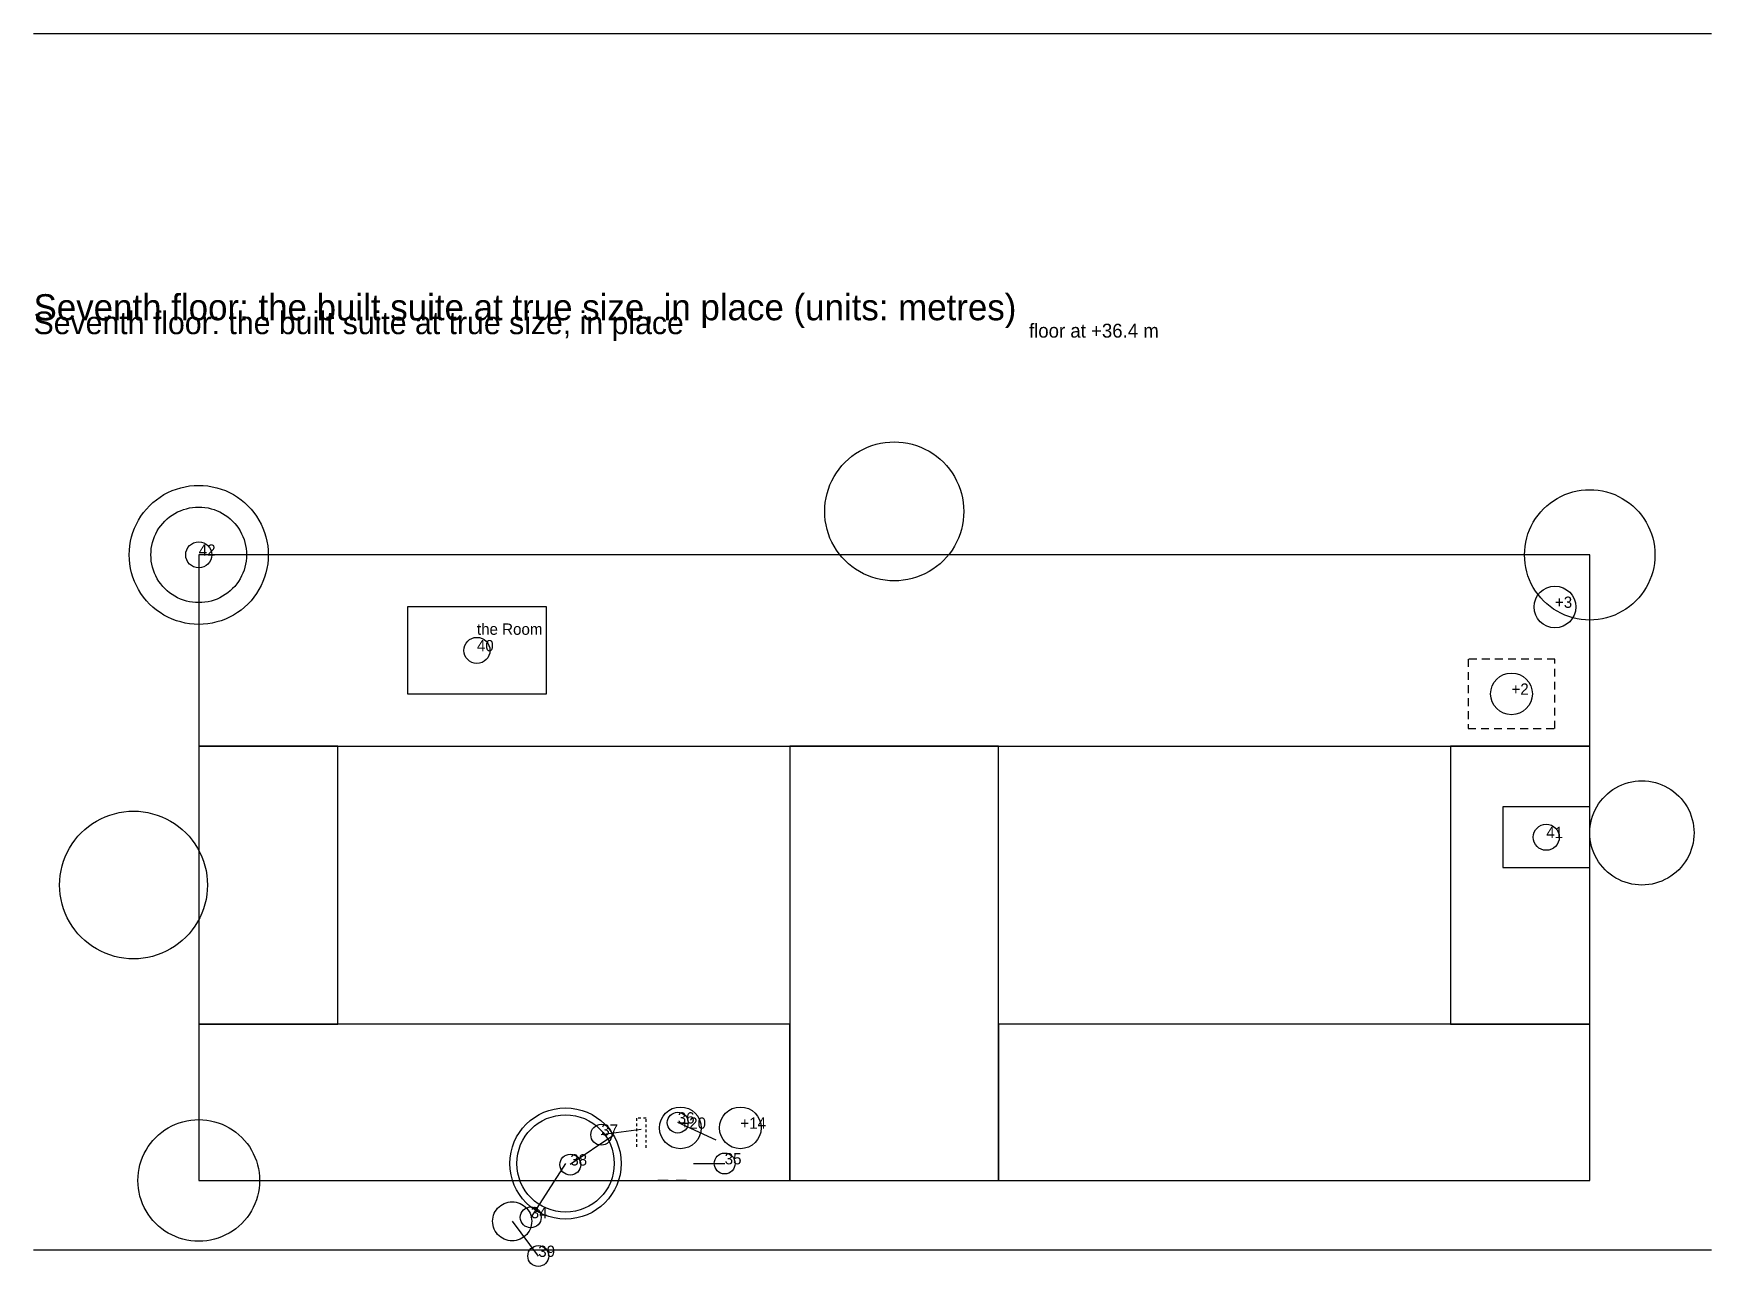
# Model space of a CAD drawing. Extents: x -19 to 408, y -570 to 102.
# Drawn here: x -19 to 174, y -569.9 to -428 of the extents above; entities that cross this region are included whole.
import ezdxf

# ---------------------------------------------------------------- set-up
doc = ezdxf.new("R2010")
doc.units = 0
for name, color, linetype in [('5-walls', 8, 'CONTINUOUS'), ('7-books', 5, 'CONTINUOUS'), ('7-choice', 2, 'CONTINUOUS'), ('7-text', 7, 'CONTINUOUS'), ('7-walls', 8, 'CONTINUOUS')]:
    doc.layers.add(name, color=color, linetype=linetype)

msp = doc.modelspace()

# ---------------------------------------------------------------- linework, layer by layer
at = {"layer": '5-walls'}
msp.add_line((-19, -428), (174, -428), dxfattribs=at)
at = {"layer": '7-books'}
for p, q in [((-0.36, -482.512), (0, -482.5)), ((0, -482.5), (0.36, -482.512)), ((-4.363, -484.652), (-4.135, -484.374)), ((-4.135, -484.374), (-3.889, -484.111)), ((-3.889, -484.111), (-3.626, -483.865)), ((-3.626, -483.865), (-3.348, -483.637)), ((-3.348, -483.637), (-3.056, -483.427)), ((-3.056, -483.427), (-2.75, -483.237)), ((-2.75, -483.237), (-2.433, -483.067)), ((-2.433, -483.067), (-2.105, -482.919)), ((-2.105, -482.919), (-1.768, -482.792)), ((-1.768, -482.792), (-1.424, -482.687)), ((-1.424, -482.687), (-1.073, -482.606)), ((-1.073, -482.606), (-0.718, -482.547)), ((-0.718, -482.547), (-0.36, -482.512)), ((0.36, -482.512), (0.718, -482.547)), ((0.718, -482.547), (1.073, -482.606)), ((1.073, -482.606), (1.424, -482.687)), ((1.424, -482.687), (1.768, -482.792)), ((1.768, -482.792), (2.105, -482.919)), ((2.105, -482.919), (2.433, -483.067)), ((2.433, -483.067), (2.75, -483.237)), ((2.75, -483.237), (3.056, -483.427)), ((3.056, -483.427), (3.348, -483.637)), ((3.348, -483.637), (3.626, -483.865)), ((3.626, -483.865), (3.889, -484.111)), ((3.889, -484.111), (4.135, -484.374)), ((4.135, -484.374), (4.363, -484.652)), ((-5.313, -486.576), (-5.208, -486.232)), ((-5.208, -486.232), (-5.081, -485.895)), ((-5.081, -485.895), (-4.933, -485.567)), ((-4.933, -485.567), (-4.763, -485.25)), ((-4.763, -485.25), (-4.573, -484.944)), ((-4.573, -484.944), (-4.363, -484.652)), ((4.363, -484.652), (4.573, -484.944)), ((4.573, -484.944), (4.763, -485.25)), ((4.763, -485.25), (4.933, -485.567)), ((4.933, -485.567), (5.081, -485.895)), ((5.081, -485.895), (5.208, -486.232)), ((5.208, -486.232), (5.313, -486.576)), ((-5.5, -488), (-5.488, -487.64)), ((-5.488, -488.36), (-5.5, -488)), ((-5.488, -487.64), (-5.453, -487.282)), ((-5.453, -487.282), (-5.394, -486.927)), ((-5.394, -486.927), (-5.313, -486.576)), ((5.313, -486.576), (5.394, -486.927)), ((5.394, -486.927), (5.453, -487.282)), ((5.453, -487.282), (5.488, -487.64)), ((5.488, -487.64), (5.5, -488)), ((5.5, -488), (5.488, -488.36)), ((-5.453, -488.718), (-5.488, -488.36)), ((-5.394, -489.073), (-5.453, -488.718)), ((-5.313, -489.424), (-5.394, -489.073)), ((-5.208, -489.768), (-5.313, -489.424)), ((-5.081, -490.105), (-5.208, -489.768)), ((-4.933, -490.433), (-5.081, -490.105)), ((5.081, -490.105), (4.933, -490.433)), ((5.208, -489.768), (5.081, -490.105)), ((5.313, -489.424), (5.208, -489.768)), ((5.394, -489.073), (5.313, -489.424)), ((5.453, -488.718), (5.394, -489.073)), ((5.488, -488.36), (5.453, -488.718)), ((-4.763, -490.75), (-4.933, -490.433)), ((-4.573, -491.056), (-4.763, -490.75)), ((-4.363, -491.348), (-4.573, -491.056)), ((-4.135, -491.626), (-4.363, -491.348)), ((-3.889, -491.889), (-4.135, -491.626)), ((-3.626, -492.135), (-3.889, -491.889)), ((-3.348, -492.363), (-3.626, -492.135)), ((3.626, -492.135), (3.348, -492.363)), ((3.889, -491.889), (3.626, -492.135)), ((4.135, -491.626), (3.889, -491.889)), ((4.363, -491.348), (4.135, -491.626)), ((4.573, -491.056), (4.363, -491.348)), ((4.763, -490.75), (4.573, -491.056)), ((4.933, -490.433), (4.763, -490.75)), ((-3.056, -492.573), (-3.348, -492.363)), ((-2.75, -492.763), (-3.056, -492.573)), ((-2.433, -492.933), (-2.75, -492.763)), ((-2.105, -493.081), (-2.433, -492.933)), ((-1.768, -493.208), (-2.105, -493.081)), ((-1.424, -493.313), (-1.768, -493.208)), ((-1.073, -493.394), (-1.424, -493.313)), ((-0.718, -493.453), (-1.073, -493.394)), ((-0.36, -493.488), (-0.718, -493.453)), ((0, -493.5), (-0.36, -493.488)), ((0.36, -493.488), (0, -493.5)), ((0.718, -493.453), (0.36, -493.488)), ((1.073, -493.394), (0.718, -493.453)), ((1.424, -493.313), (1.073, -493.394)), ((1.768, -493.208), (1.424, -493.313)), ((2.105, -493.081), (1.768, -493.208)), ((2.433, -492.933), (2.105, -493.081)), ((2.75, -492.763), (2.433, -492.933)), ((3.056, -492.573), (2.75, -492.763)), ((3.348, -492.363), (3.056, -492.573)), ((160, -517), (150, -517)), ((150, -517), (150, -524)), ((160, -524), (160, -517)), ((150, -524), (160, -524))]:
    msp.add_line(p, q, dxfattribs=at)
at = {"layer": '7-choice'}
for p, q in [((40, -494), (24, -494)), ((24, -494), (24, -504)), ((40, -504), (40, -494)), ((24, -504), (40, -504))]:
    msp.add_line(p, q, dxfattribs=at)
at = {"layer": '7-walls'}
for p, q in [((74.725, -476.985), (75.13, -476.653)), ((75.13, -476.653), (75.555, -476.348)), ((75.555, -476.348), (76, -476.072)), ((76, -476.072), (76.462, -475.825)), ((76.462, -475.825), (76.939, -475.609)), ((76.939, -475.609), (77.428, -475.425)), ((77.428, -475.425), (77.929, -475.273)), ((77.929, -475.273), (78.439, -475.154)), ((78.439, -475.154), (78.956, -475.068)), ((78.956, -475.068), (79.477, -475.017)), ((79.477, -475.017), (80, -475)), ((80, -475), (80.523, -475.017)), ((80.523, -475.017), (81.044, -475.068)), ((81.044, -475.068), (81.561, -475.154)), ((81.561, -475.154), (82.071, -475.273)), ((82.071, -475.273), (82.572, -475.425)), ((82.572, -475.425), (83.061, -475.609)), ((83.061, -475.609), (83.538, -475.825)), ((83.538, -475.825), (84, -476.072)), ((84, -476.072), (84.445, -476.348)), ((84.445, -476.348), (84.87, -476.653)), ((84.87, -476.653), (85.275, -476.985)), ((73.072, -479), (73.348, -478.555)), ((73.348, -478.555), (73.653, -478.13)), ((73.653, -478.13), (73.985, -477.725)), ((73.985, -477.725), (74.343, -477.343)), ((74.343, -477.343), (74.725, -476.985)), ((85.275, -476.985), (85.657, -477.343)), ((85.657, -477.343), (86.015, -477.725)), ((86.015, -477.725), (86.347, -478.13)), ((86.347, -478.13), (86.652, -478.555)), ((86.652, -478.555), (86.928, -479)), ((-3.061, -480.609), (-2.572, -480.425)), ((-2.572, -480.425), (-2.071, -480.273)), ((-2.071, -480.273), (-1.561, -480.154)), ((-1.561, -480.154), (-1.044, -480.068)), ((-1.044, -480.068), (-0.523, -480.017)), ((-0.523, -480.017), (0, -480)), ((0, -480), (0.523, -480.017)), ((0.523, -480.017), (1.044, -480.068)), ((1.044, -480.068), (1.561, -480.154)), ((1.561, -480.154), (2.071, -480.273)), ((2.071, -480.273), (2.572, -480.425)), ((2.572, -480.425), (3.061, -480.609)), ((72.273, -480.929), (72.425, -480.428)), ((72.425, -480.428), (72.609, -479.939)), ((72.609, -479.939), (72.825, -479.462)), ((72.825, -479.462), (73.072, -479)), ((86.928, -479), (87.175, -479.462)), ((87.175, -479.462), (87.391, -479.939)), ((87.391, -479.939), (87.575, -480.428)), ((87.575, -480.428), (87.727, -480.929)), ((158.537, -480.644), (159.021, -480.564)), ((159.021, -480.564), (159.509, -480.516)), ((159.509, -480.516), (160, -480.5)), ((160, -480.5), (160.491, -480.516)), ((160.491, -480.516), (160.979, -480.564)), ((160.979, -480.564), (161.463, -480.644)), ((-6.015, -482.725), (-5.657, -482.343)), ((-5.657, -482.343), (-5.275, -481.985)), ((-5.275, -481.985), (-4.87, -481.653)), ((-4.87, -481.653), (-4.445, -481.348)), ((-4.445, -481.348), (-4, -481.072)), ((-4, -481.072), (-3.538, -480.825)), ((-3.538, -480.825), (-3.061, -480.609)), ((3.061, -480.609), (3.538, -480.825)), ((3.538, -480.825), (4, -481.072)), ((4, -481.072), (4.445, -481.348)), ((4.445, -481.348), (4.87, -481.653)), ((4.87, -481.653), (5.275, -481.985)), ((5.275, -481.985), (5.657, -482.343)), ((5.657, -482.343), (6.015, -482.725)), ((72, -483), (72.017, -482.477)), ((72.017, -482.477), (72.068, -481.956)), ((72.068, -481.956), (72.154, -481.439)), ((72.154, -481.439), (72.273, -480.929)), ((87.727, -480.929), (87.846, -481.439)), ((87.846, -481.439), (87.932, -481.956)), ((87.932, -481.956), (87.983, -482.477)), ((87.983, -482.477), (88, -483)), ((154.697, -482.697), (155.055, -482.361)), ((155.055, -482.361), (155.434, -482.05)), ((155.434, -482.05), (155.833, -481.764)), ((155.833, -481.764), (156.25, -481.505)), ((156.25, -481.505), (156.683, -481.273)), ((156.683, -481.273), (157.13, -481.071)), ((157.13, -481.071), (157.589, -480.898)), ((157.589, -480.898), (158.059, -480.756)), ((158.059, -480.756), (158.537, -480.644)), ((161.463, -480.644), (161.941, -480.756)), ((161.941, -480.756), (162.411, -480.898)), ((162.411, -480.898), (162.87, -481.071)), ((162.87, -481.071), (163.317, -481.273)), ((163.317, -481.273), (163.75, -481.505)), ((163.75, -481.505), (164.167, -481.764)), ((164.167, -481.764), (164.566, -482.05)), ((164.566, -482.05), (164.945, -482.361)), ((164.945, -482.361), (165.303, -482.697)), ((-7.175, -484.462), (-6.928, -484)), ((-6.928, -484), (-6.652, -483.555)), ((-6.652, -483.555), (-6.347, -483.13)), ((-6.347, -483.13), (-6.015, -482.725)), ((6.015, -482.725), (6.347, -483.13)), ((6.347, -483.13), (6.652, -483.555)), ((6.652, -483.555), (6.928, -484)), ((6.928, -484), (7.175, -484.462)), ((72.017, -483.523), (72, -483)), ((72.068, -484.044), (72.017, -483.523)), ((72.154, -484.561), (72.068, -484.044)), ((87.932, -484.044), (87.846, -484.561)), ((87.983, -483.523), (87.932, -484.044)), ((88, -483), (87.983, -483.523)), ((153.273, -484.683), (153.505, -484.25)), ((153.505, -484.25), (153.764, -483.833)), ((153.764, -483.833), (154.05, -483.434)), ((154.05, -483.434), (154.361, -483.055)), ((154.361, -483.055), (154.697, -482.697)), ((165.303, -482.697), (165.639, -483.055)), ((165.639, -483.055), (165.95, -483.434)), ((165.95, -483.434), (166.236, -483.833)), ((166.236, -483.833), (166.495, -484.25)), ((166.495, -484.25), (166.727, -484.683)), ((-7.846, -486.439), (-7.727, -485.929)), ((-7.727, -485.929), (-7.575, -485.428)), ((-7.575, -485.428), (-7.391, -484.939)), ((-7.391, -484.939), (-7.175, -484.462)), ((7.175, -484.462), (7.391, -484.939)), ((7.391, -484.939), (7.575, -485.428)), ((7.575, -485.428), (7.727, -485.929)), ((7.727, -485.929), (7.846, -486.439)), ((72.273, -485.071), (72.154, -484.561)), ((72.425, -485.572), (72.273, -485.071)), ((72.609, -486.061), (72.425, -485.572)), ((72.825, -486.538), (72.609, -486.061)), ((87.391, -486.061), (87.175, -486.538)), ((87.575, -485.572), (87.391, -486.061)), ((87.727, -485.071), (87.575, -485.572)), ((87.846, -484.561), (87.727, -485.071)), ((152.644, -486.537), (152.756, -486.059)), ((152.756, -486.059), (152.898, -485.589)), ((152.898, -485.589), (153.071, -485.13)), ((153.071, -485.13), (153.273, -484.683)), ((166.727, -484.683), (166.929, -485.13)), ((166.929, -485.13), (167.102, -485.589)), ((167.102, -485.589), (167.244, -486.059)), ((167.244, -486.059), (167.356, -486.537)), ((-8, -488), (-7.983, -487.477)), ((-7.983, -488.523), (-8, -488)), ((-7.983, -487.477), (-7.932, -486.956)), ((-7.932, -486.956), (-7.846, -486.439)), ((160, -488), (0, -488)), ((0, -488), (0, -510)), ((7.846, -486.439), (7.932, -486.956)), ((7.932, -486.956), (7.983, -487.477)), ((7.983, -487.477), (8, -488)), ((8, -488), (7.983, -488.523)), ((73.072, -487), (72.825, -486.538)), ((73.348, -487.445), (73.072, -487)), ((73.653, -487.87), (73.348, -487.445)), ((73.985, -488.275), (73.653, -487.87)), ((74.343, -488.657), (73.985, -488.275)), ((86.015, -488.275), (85.657, -488.657)), ((86.347, -487.87), (86.015, -488.275)), ((86.652, -487.445), (86.347, -487.87)), ((86.928, -487), (86.652, -487.445)), ((87.175, -486.538), (86.928, -487)), ((152.5, -488), (152.516, -487.509)), ((152.516, -488.491), (152.5, -488)), ((152.516, -487.509), (152.564, -487.021)), ((152.564, -487.021), (152.644, -486.537)), ((160, -510), (160, -488)), ((167.356, -486.537), (167.436, -487.021)), ((167.436, -487.021), (167.484, -487.509)), ((167.484, -487.509), (167.5, -488)), ((167.5, -488), (167.484, -488.491)), ((-7.932, -489.044), (-7.983, -488.523)), ((-7.846, -489.561), (-7.932, -489.044)), ((-7.727, -490.071), (-7.846, -489.561)), ((-7.575, -490.572), (-7.727, -490.071)), ((7.727, -490.071), (7.575, -490.572)), ((7.846, -489.561), (7.727, -490.071)), ((7.932, -489.044), (7.846, -489.561)), ((7.983, -488.523), (7.932, -489.044)), ((74.725, -489.015), (74.343, -488.657)), ((75.13, -489.347), (74.725, -489.015)), ((75.555, -489.652), (75.13, -489.347)), ((76, -489.928), (75.555, -489.652)), ((76.462, -490.175), (76, -489.928)), ((76.939, -490.391), (76.462, -490.175)), ((83.538, -490.175), (83.061, -490.391)), ((84, -489.928), (83.538, -490.175)), ((84.445, -489.652), (84, -489.928)), ((84.87, -489.347), (84.445, -489.652)), ((85.275, -489.015), (84.87, -489.347)), ((85.657, -488.657), (85.275, -489.015)), ((152.564, -488.979), (152.516, -488.491)), ((152.644, -489.463), (152.564, -488.979)), ((152.756, -489.941), (152.644, -489.463)), ((152.898, -490.411), (152.756, -489.941)), ((167.244, -489.941), (167.102, -490.411)), ((167.356, -489.463), (167.244, -489.941)), ((167.436, -488.979), (167.356, -489.463)), ((167.484, -488.491), (167.436, -488.979)), ((-7.391, -491.061), (-7.575, -490.572)), ((-7.175, -491.538), (-7.391, -491.061)), ((-6.928, -492), (-7.175, -491.538)), ((-6.652, -492.445), (-6.928, -492)), ((6.928, -492), (6.652, -492.445)), ((7.175, -491.538), (6.928, -492)), ((7.391, -491.061), (7.175, -491.538)), ((7.575, -490.572), (7.391, -491.061)), ((77.428, -490.575), (76.939, -490.391)), ((77.929, -490.727), (77.428, -490.575)), ((78.439, -490.846), (77.929, -490.727)), ((78.956, -490.932), (78.439, -490.846)), ((79.477, -490.983), (78.956, -490.932)), ((80, -491), (79.477, -490.983)), ((80.523, -490.983), (80, -491)), ((81.044, -490.932), (80.523, -490.983)), ((81.561, -490.846), (81.044, -490.932)), ((82.071, -490.727), (81.561, -490.846)), ((82.572, -490.575), (82.071, -490.727)), ((83.061, -490.391), (82.572, -490.575)), ((153.071, -490.87), (152.898, -490.411)), ((153.273, -491.317), (153.071, -490.87)), ((153.505, -491.75), (153.273, -491.317)), ((153.764, -492.167), (153.505, -491.75)), ((166.495, -491.75), (166.236, -492.167)), ((166.727, -491.317), (166.495, -491.75)), ((166.929, -490.87), (166.727, -491.317)), ((167.102, -490.411), (166.929, -490.87)), ((-6.347, -492.87), (-6.652, -492.445)), ((-6.015, -493.275), (-6.347, -492.87)), ((-5.657, -493.657), (-6.015, -493.275)), ((-5.275, -494.015), (-5.657, -493.657)), ((-4.87, -494.347), (-5.275, -494.015)), ((5.275, -494.015), (4.87, -494.347)), ((5.657, -493.657), (5.275, -494.015)), ((6.015, -493.275), (5.657, -493.657)), ((6.347, -492.87), (6.015, -493.275)), ((6.652, -492.445), (6.347, -492.87)), ((154.05, -492.566), (153.764, -492.167)), ((154.361, -492.945), (154.05, -492.566)), ((154.697, -493.303), (154.361, -492.945)), ((155.055, -493.639), (154.697, -493.303)), ((155.434, -493.95), (155.055, -493.639)), ((155.833, -494.236), (155.434, -493.95)), ((164.566, -493.95), (164.167, -494.236)), ((164.945, -493.639), (164.566, -493.95)), ((165.303, -493.303), (164.945, -493.639)), ((165.639, -492.945), (165.303, -493.303)), ((165.95, -492.566), (165.639, -492.945)), ((166.236, -492.167), (165.95, -492.566)), ((-4.445, -494.652), (-4.87, -494.347)), ((-4, -494.928), (-4.445, -494.652)), ((-3.538, -495.175), (-4, -494.928)), ((-3.061, -495.391), (-3.538, -495.175)), ((-2.572, -495.575), (-3.061, -495.391)), ((-2.071, -495.727), (-2.572, -495.575)), ((-1.561, -495.846), (-2.071, -495.727)), ((-1.044, -495.932), (-1.561, -495.846)), ((-0.523, -495.983), (-1.044, -495.932)), ((0, -496), (-0.523, -495.983)), ((0.523, -495.983), (0, -496)), ((1.044, -495.932), (0.523, -495.983)), ((1.561, -495.846), (1.044, -495.932)), ((2.071, -495.727), (1.561, -495.846)), ((2.572, -495.575), (2.071, -495.727)), ((3.061, -495.391), (2.572, -495.575)), ((3.538, -495.175), (3.061, -495.391)), ((4, -494.928), (3.538, -495.175)), ((4.445, -494.652), (4, -494.928)), ((4.87, -494.347), (4.445, -494.652)), ((156.25, -494.495), (155.833, -494.236)), ((156.683, -494.727), (156.25, -494.495)), ((157.13, -494.929), (156.683, -494.727)), ((157.589, -495.102), (157.13, -494.929)), ((158.059, -495.244), (157.589, -495.102)), ((158.537, -495.356), (158.059, -495.244)), ((159.021, -495.436), (158.537, -495.356)), ((159.509, -495.484), (159.021, -495.436)), ((160, -495.5), (159.509, -495.484)), ((160.491, -495.484), (160, -495.5)), ((160.979, -495.436), (160.491, -495.484)), ((161.463, -495.356), (160.979, -495.436)), ((161.941, -495.244), (161.463, -495.356)), ((162.411, -495.102), (161.941, -495.244)), ((162.87, -494.929), (162.411, -495.102)), ((163.317, -494.727), (162.87, -494.929)), ((163.75, -494.495), (163.317, -494.727)), ((164.167, -494.236), (163.75, -494.495)), ((146, -500), (146, -500.9)), ((146, -501.5), (146, -502.4)), ((147, -500), (146.1, -500)), ((148.5, -500), (147.6, -500)), ((150, -500), (149.1, -500)), ((151.5, -500), (150.6, -500)), ((153, -500), (152.1, -500)), ((154.5, -500), (153.6, -500)), ((156, -500), (155.1, -500)), ((156, -500.5), (156, -500)), ((156, -502), (156, -501.1)), ((146, -503), (146, -503.9)), ((156, -503.5), (156, -502.6)), ((146, -504.5), (146, -505.4)), ((156, -505), (156, -504.1)), ((156, -506.5), (156, -505.6)), ((146, -506), (146, -506.9)), ((146, -507.5), (146, -508)), ((156, -508), (156, -507.1)), ((146, -508), (146.9, -508)), ((147.5, -508), (148.4, -508)), ((149, -508), (149.9, -508)), ((150.5, -508), (151.4, -508)), ((152, -508), (152.9, -508)), ((153.5, -508), (154.4, -508)), ((155, -508), (155.9, -508)), ((0, -510), (160, -510)), ((16, -510), (0, -510)), ((0, -510), (0, -542)), ((16, -542), (16, -510)), ((92, -510), (68, -510)), ((68, -510), (68, -560)), ((92, -560), (92, -510)), ((160, -510), (144, -510)), ((144, -510), (144, -542)), ((160, -542), (160, -510)), ((162.044, -515.489), (162.347, -515.24)), ((162.347, -515.24), (162.667, -515.011)), ((162.667, -515.011), (163, -514.804)), ((163, -514.804), (163.346, -514.619)), ((163.346, -514.619), (163.704, -514.457)), ((163.704, -514.457), (164.071, -514.318)), ((164.071, -514.318), (164.447, -514.204)), ((164.447, -514.204), (164.829, -514.115)), ((164.829, -514.115), (165.217, -514.051)), ((165.217, -514.051), (165.608, -514.013)), ((165.608, -514.013), (166, -514)), ((166, -514), (166.392, -514.013)), ((166.392, -514.013), (166.783, -514.051)), ((166.783, -514.051), (167.171, -514.115)), ((167.171, -514.115), (167.553, -514.204)), ((167.553, -514.204), (167.929, -514.318)), ((167.929, -514.318), (168.296, -514.457)), ((168.296, -514.457), (168.654, -514.619)), ((168.654, -514.619), (169, -514.804)), ((169, -514.804), (169.333, -515.011)), ((169.333, -515.011), (169.653, -515.24)), ((169.653, -515.24), (169.956, -515.489)), ((160.619, -517.346), (160.804, -517)), ((160.804, -517), (161.011, -516.667)), ((161.011, -516.667), (161.24, -516.347)), ((161.24, -516.347), (161.489, -516.044)), ((161.489, -516.044), (161.757, -515.757)), ((161.757, -515.757), (162.044, -515.489)), ((169.956, -515.489), (170.243, -515.757)), ((170.243, -515.757), (170.511, -516.044)), ((170.511, -516.044), (170.76, -516.347)), ((170.76, -516.347), (170.989, -516.667)), ((170.989, -516.667), (171.196, -517)), ((171.196, -517), (171.381, -517.346)), ((-12.674, -519.256), (-12.222, -518.933)), ((-12.222, -518.933), (-11.75, -518.639)), ((-11.75, -518.639), (-11.259, -518.377)), ((-11.259, -518.377), (-10.753, -518.147)), ((-10.753, -518.147), (-10.232, -517.951)), ((-10.232, -517.951), (-9.7, -517.79)), ((-9.7, -517.79), (-9.158, -517.663)), ((-9.158, -517.663), (-8.609, -517.573)), ((-8.609, -517.573), (-8.056, -517.518)), ((-8.056, -517.518), (-7.5, -517.5)), ((-7.5, -517.5), (-6.944, -517.518)), ((-6.944, -517.518), (-6.391, -517.573)), ((-6.391, -517.573), (-5.842, -517.663)), ((-5.842, -517.663), (-5.3, -517.79)), ((-5.3, -517.79), (-4.768, -517.951)), ((-4.768, -517.951), (-4.247, -518.147)), ((-4.247, -518.147), (-3.741, -518.377)), ((-3.741, -518.377), (-3.25, -518.639)), ((-3.25, -518.639), (-2.778, -518.933)), ((-2.778, -518.933), (-2.326, -519.256)), ((160.051, -519.217), (160.115, -518.829)), ((160.115, -518.829), (160.204, -518.447)), ((160.204, -518.447), (160.318, -518.071)), ((160.318, -518.071), (160.457, -517.704)), ((160.457, -517.704), (160.619, -517.346)), ((171.381, -517.346), (171.543, -517.704)), ((171.543, -517.704), (171.682, -518.071)), ((171.682, -518.071), (171.796, -518.447)), ((171.796, -518.447), (171.885, -518.829)), ((171.885, -518.829), (171.949, -519.217)), ((-14.567, -521.278), (-14.244, -520.826)), ((-14.244, -520.826), (-13.891, -520.396)), ((-13.891, -520.396), (-13.51, -519.99)), ((-13.51, -519.99), (-13.104, -519.609)), ((-13.104, -519.609), (-12.674, -519.256)), ((-2.326, -519.256), (-1.896, -519.609)), ((-1.896, -519.609), (-1.49, -519.99)), ((-1.49, -519.99), (-1.109, -520.396)), ((-1.109, -520.396), (-0.756, -520.826)), ((-0.756, -520.826), (-0.433, -521.278)), ((160, -520), (160.013, -519.608)), ((160.013, -520.392), (160, -520)), ((160.013, -519.608), (160.051, -519.217)), ((160.051, -520.783), (160.013, -520.392)), ((160.115, -521.171), (160.051, -520.783)), ((171.949, -520.783), (171.885, -521.171)), ((171.949, -519.217), (171.987, -519.608)), ((171.987, -520.392), (171.949, -520.783)), ((171.987, -519.608), (172, -520)), ((172, -520), (171.987, -520.392)), ((-15.549, -523.268), (-15.353, -522.747)), ((-15.353, -522.747), (-15.123, -522.241)), ((-15.123, -522.241), (-14.861, -521.75)), ((-14.861, -521.75), (-14.567, -521.278)), ((-0.433, -521.278), (-0.139, -521.75)), ((-0.139, -521.75), (0.123, -522.241)), ((0.123, -522.241), (0.353, -522.747)), ((0.353, -522.747), (0.549, -523.268)), ((160.204, -521.553), (160.115, -521.171)), ((160.318, -521.929), (160.204, -521.553)), ((160.457, -522.296), (160.318, -521.929)), ((160.619, -522.654), (160.457, -522.296)), ((160.804, -523), (160.619, -522.654)), ((161.011, -523.333), (160.804, -523)), ((171.196, -523), (170.989, -523.333)), ((171.381, -522.654), (171.196, -523)), ((171.543, -522.296), (171.381, -522.654)), ((171.682, -521.929), (171.543, -522.296)), ((171.796, -521.553), (171.682, -521.929)), ((171.885, -521.171), (171.796, -521.553)), ((-15.982, -525.444), (-15.927, -524.891)), ((-15.927, -524.891), (-15.837, -524.342)), ((-15.837, -524.342), (-15.71, -523.8)), ((-15.71, -523.8), (-15.549, -523.268)), ((0.549, -523.268), (0.71, -523.8)), ((0.71, -523.8), (0.837, -524.342)), ((0.837, -524.342), (0.927, -524.891)), ((0.927, -524.891), (0.982, -525.444)), ((161.24, -523.653), (161.011, -523.333)), ((161.489, -523.956), (161.24, -523.653)), ((161.757, -524.243), (161.489, -523.956)), ((162.044, -524.511), (161.757, -524.243)), ((162.347, -524.76), (162.044, -524.511)), ((162.667, -524.989), (162.347, -524.76)), ((169.653, -524.76), (169.333, -524.989)), ((169.956, -524.511), (169.653, -524.76)), ((170.243, -524.243), (169.956, -524.511)), ((170.511, -523.956), (170.243, -524.243)), ((170.76, -523.653), (170.511, -523.956)), ((170.989, -523.333), (170.76, -523.653)), ((-16, -526), (-15.982, -525.444)), ((-15.982, -526.556), (-16, -526)), ((-15.927, -527.109), (-15.982, -526.556)), ((0.982, -526.556), (0.927, -527.109)), ((0.982, -525.444), (1, -526)), ((1, -526), (0.982, -526.556)), ((163, -525.196), (162.667, -524.989)), ((163.346, -525.381), (163, -525.196)), ((163.704, -525.543), (163.346, -525.381)), ((164.071, -525.682), (163.704, -525.543)), ((164.447, -525.796), (164.071, -525.682)), ((164.829, -525.885), (164.447, -525.796)), ((165.217, -525.949), (164.829, -525.885)), ((165.608, -525.987), (165.217, -525.949)), ((166, -526), (165.608, -525.987)), ((166.392, -525.987), (166, -526)), ((166.783, -525.949), (166.392, -525.987)), ((167.171, -525.885), (166.783, -525.949)), ((167.553, -525.796), (167.171, -525.885)), ((167.929, -525.682), (167.553, -525.796)), ((168.296, -525.543), (167.929, -525.682)), ((168.654, -525.381), (168.296, -525.543)), ((169, -525.196), (168.654, -525.381)), ((169.333, -524.989), (169, -525.196)), ((-15.837, -527.658), (-15.927, -527.109)), ((-15.71, -528.2), (-15.837, -527.658)), ((-15.549, -528.732), (-15.71, -528.2)), ((-15.353, -529.253), (-15.549, -528.732)), ((0.549, -528.732), (0.353, -529.253)), ((0.71, -528.2), (0.549, -528.732)), ((0.837, -527.658), (0.71, -528.2)), ((0.927, -527.109), (0.837, -527.658)), ((-15.123, -529.759), (-15.353, -529.253)), ((-14.861, -530.25), (-15.123, -529.759)), ((-14.567, -530.722), (-14.861, -530.25)), ((-14.244, -531.174), (-14.567, -530.722)), ((-0.433, -530.722), (-0.756, -531.174)), ((-0.139, -530.25), (-0.433, -530.722)), ((0.123, -529.759), (-0.139, -530.25)), ((0.353, -529.253), (0.123, -529.759)), ((-13.891, -531.604), (-14.244, -531.174)), ((-13.51, -532.01), (-13.891, -531.604)), ((-13.104, -532.391), (-13.51, -532.01)), ((-12.674, -532.744), (-13.104, -532.391)), ((-1.896, -532.391), (-2.326, -532.744)), ((-1.49, -532.01), (-1.896, -532.391)), ((-1.109, -531.604), (-1.49, -532.01)), ((-0.756, -531.174), (-1.109, -531.604)), ((-12.222, -533.067), (-12.674, -532.744)), ((-11.75, -533.361), (-12.222, -533.067)), ((-11.259, -533.623), (-11.75, -533.361)), ((-10.753, -533.853), (-11.259, -533.623)), ((-10.232, -534.049), (-10.753, -533.853)), ((-9.7, -534.21), (-10.232, -534.049)), ((-9.158, -534.337), (-9.7, -534.21)), ((-8.609, -534.427), (-9.158, -534.337)), ((-8.056, -534.482), (-8.609, -534.427)), ((-7.5, -534.5), (-8.056, -534.482)), ((-6.944, -534.482), (-7.5, -534.5)), ((-6.391, -534.427), (-6.944, -534.482)), ((-5.842, -534.337), (-6.391, -534.427)), ((-5.3, -534.21), (-5.842, -534.337)), ((-4.768, -534.049), (-5.3, -534.21)), ((-4.247, -533.853), (-4.768, -534.049)), ((-3.741, -533.623), (-4.247, -533.853)), ((-3.25, -533.361), (-3.741, -533.623)), ((-2.778, -533.067), (-3.25, -533.361)), ((-2.326, -532.744), (-2.778, -533.067)), ((68, -542), (0, -542)), ((0, -542), (0, -560)), ((0, -542), (16, -542)), ((68, -560), (68, -542)), ((160, -542), (92, -542)), ((92, -542), (92, -560)), ((144, -542), (160, -542)), ((160, -560), (160, -542)), ((-3.5, -553.938), (-3.096, -553.722)), ((-3.096, -553.722), (-2.679, -553.533)), ((-2.679, -553.533), (-2.25, -553.371)), ((-2.25, -553.371), (-1.812, -553.239)), ((-1.812, -553.239), (-1.366, -553.135)), ((-1.366, -553.135), (-0.914, -553.06)), ((-0.914, -553.06), (-0.458, -553.015)), ((-0.458, -553.015), (0, -553)), ((0, -553), (0.458, -553.015)), ((0.458, -553.015), (0.914, -553.06)), ((0.914, -553.06), (1.366, -553.135)), ((1.366, -553.135), (1.812, -553.239)), ((1.812, -553.239), (2.25, -553.371)), ((2.25, -553.371), (2.679, -553.533)), ((2.679, -553.533), (3.096, -553.722)), ((3.096, -553.722), (3.5, -553.938)), ((50.35, -552.84), (50.35, -553.14)), ((50.35, -553.44), (50.35, -553.74)), ((50.85, -552.84), (50.55, -552.84)), ((51.45, -552.84), (51.15, -552.84)), ((51.45, -553.25), (51.45, -552.95)), ((51.45, -553.85), (51.45, -553.55)), ((59.5, -555.35), (55.1, -553.35)), ((-5.82, -556.111), (-5.553, -555.739)), ((-5.553, -555.739), (-5.263, -555.385)), ((-5.263, -555.385), (-4.95, -555.05)), ((-4.95, -555.05), (-4.615, -554.737)), ((-4.615, -554.737), (-4.261, -554.447)), ((-4.261, -554.447), (-3.889, -554.18)), ((-3.889, -554.18), (-3.5, -553.938)), ((3.5, -553.938), (3.889, -554.18)), ((3.889, -554.18), (4.261, -554.447)), ((4.261, -554.447), (4.615, -554.737)), ((4.615, -554.737), (4.95, -555.05)), ((4.95, -555.05), (5.263, -555.385)), ((5.263, -555.385), (5.553, -555.739)), ((5.553, -555.739), (5.82, -556.111)), ((47.739, -554.781), (42.739, -558.181)), ((50.9, -554.14), (46.3, -554.74)), ((50.35, -554.04), (50.35, -554.34)), ((50.35, -554.64), (50.35, -554.94)), ((50.35, -555.24), (50.35, -555.54)), ((50.35, -555.84), (50.35, -556.14)), ((51.45, -554.45), (51.45, -554.15)), ((51.45, -555.05), (51.45, -554.75)), ((51.45, -555.65), (51.45, -555.35)), ((-6.761, -558.188), (-6.629, -557.75)), ((-6.629, -557.75), (-6.467, -557.321)), ((-6.467, -557.321), (-6.278, -556.904)), ((-6.278, -556.904), (-6.062, -556.5)), ((-6.062, -556.5), (-5.82, -556.111)), ((5.82, -556.111), (6.062, -556.5)), ((6.062, -556.5), (6.278, -556.904)), ((6.278, -556.904), (6.467, -557.321)), ((6.467, -557.321), (6.629, -557.75)), ((6.629, -557.75), (6.761, -558.188)), ((51.45, -556.25), (51.45, -555.95)), ((-7, -560), (-6.985, -559.542)), ((-6.985, -559.542), (-6.94, -559.086)), ((-6.94, -559.086), (-6.865, -558.634)), ((-6.865, -558.634), (-6.761, -558.188)), ((6.761, -558.188), (6.865, -558.634)), ((6.865, -558.634), (6.94, -559.086)), ((6.94, -559.086), (6.985, -559.542)), ((6.985, -559.542), (7, -560)), ((42.19, -558.05), (38.19, -564.25)), ((56.9, -558.05), (60.5, -558.05)), ((-6.985, -560.458), (-7, -560)), ((-6.94, -560.914), (-6.985, -560.458)), ((-6.865, -561.366), (-6.94, -560.914)), ((-6.761, -561.812), (-6.865, -561.366)), ((0, -560), (68, -560)), ((6.865, -561.366), (6.761, -561.812)), ((6.94, -560.914), (6.865, -561.366)), ((6.985, -560.458), (6.94, -560.914)), ((7, -560), (6.985, -560.458)), ((54, -560), (52.8, -560)), ((56.1, -560), (54.9, -560)), ((68, -560), (92, -560)), ((92, -560), (160, -560)), ((-6.629, -562.25), (-6.761, -561.812)), ((-6.467, -562.679), (-6.629, -562.25)), ((-6.278, -563.096), (-6.467, -562.679)), ((-6.062, -563.5), (-6.278, -563.096)), ((-5.82, -563.889), (-6.062, -563.5)), ((6.062, -563.5), (5.82, -563.889)), ((6.278, -563.096), (6.062, -563.5)), ((6.467, -562.679), (6.278, -563.096)), ((6.629, -562.25), (6.467, -562.679)), ((6.761, -561.812), (6.629, -562.25)), ((34.104, -563.576), (34.232, -563.378)), ((34.232, -563.378), (34.38, -563.195)), ((34.38, -563.195), (34.547, -563.029)), ((34.547, -563.029), (34.73, -562.881)), ((34.73, -562.881), (34.927, -562.752)), ((34.927, -562.752), (35.137, -562.645)), ((35.137, -562.645), (35.357, -562.561)), ((35.357, -562.561), (35.585, -562.5)), ((35.585, -562.5), (35.817, -562.463)), ((35.817, -562.463), (36.052, -562.451)), ((36.052, -562.451), (36.288, -562.463)), ((36.288, -562.463), (36.52, -562.5)), ((36.52, -562.5), (36.748, -562.561)), ((36.748, -562.561), (36.968, -562.645)), ((36.968, -562.645), (37.177, -562.752)), ((37.177, -562.752), (37.375, -562.881)), ((37.375, -562.881), (37.558, -563.029)), ((37.558, -563.029), (37.725, -563.195)), ((37.725, -563.195), (37.873, -563.378)), ((37.873, -563.378), (38.001, -563.576)), ((-5.553, -564.261), (-5.82, -563.889)), ((-5.263, -564.615), (-5.553, -564.261)), ((-4.95, -564.95), (-5.263, -564.615)), ((-4.615, -565.263), (-4.95, -564.95)), ((-4.261, -565.553), (-4.615, -565.263)), ((4.615, -565.263), (4.261, -565.553)), ((4.95, -564.95), (4.615, -565.263)), ((5.263, -564.615), (4.95, -564.95)), ((5.553, -564.261), (5.263, -564.615)), ((5.82, -563.889), (5.553, -564.261)), ((33.802, -564.701), (33.815, -564.466)), ((33.815, -564.936), (33.802, -564.701)), ((33.815, -564.466), (33.852, -564.233)), ((33.852, -565.169), (33.815, -564.936)), ((33.852, -564.233), (33.913, -564.006)), ((33.913, -565.396), (33.852, -565.169)), ((33.913, -564.006), (33.997, -563.786)), ((33.997, -565.616), (33.913, -565.396)), ((33.997, -563.786), (34.104, -563.576)), ((36.052, -564.701), (39.052, -568.701)), ((38.001, -563.576), (38.108, -563.786)), ((38.108, -563.786), (38.192, -564.006)), ((38.192, -565.396), (38.108, -565.616)), ((38.192, -564.006), (38.253, -564.233)), ((38.253, -565.169), (38.192, -565.396)), ((38.253, -564.233), (38.29, -564.466)), ((38.29, -564.936), (38.253, -565.169)), ((38.29, -564.466), (38.302, -564.701)), ((38.302, -564.701), (38.29, -564.936)), ((-3.889, -565.82), (-4.261, -565.553)), ((-3.5, -566.062), (-3.889, -565.82)), ((-3.096, -566.278), (-3.5, -566.062)), ((-2.679, -566.467), (-3.096, -566.278)), ((-2.25, -566.629), (-2.679, -566.467)), ((-1.812, -566.761), (-2.25, -566.629)), ((-1.366, -566.865), (-1.812, -566.761)), ((-0.914, -566.94), (-1.366, -566.865)), ((-0.458, -566.985), (-0.914, -566.94)), ((0, -567), (-0.458, -566.985)), ((0.458, -566.985), (0, -567)), ((0.914, -566.94), (0.458, -566.985)), ((1.366, -566.865), (0.914, -566.94)), ((1.812, -566.761), (1.366, -566.865)), ((2.25, -566.629), (1.812, -566.761)), ((2.679, -566.467), (2.25, -566.629)), ((3.096, -566.278), (2.679, -566.467)), ((3.5, -566.062), (3.096, -566.278)), ((3.889, -565.82), (3.5, -566.062)), ((4.261, -565.553), (3.889, -565.82)), ((34.104, -565.826), (33.997, -565.616)), ((34.232, -566.023), (34.104, -565.826)), ((34.38, -566.206), (34.232, -566.023)), ((34.547, -566.373), (34.38, -566.206)), ((34.73, -566.521), (34.547, -566.373)), ((34.927, -566.649), (34.73, -566.521)), ((35.137, -566.756), (34.927, -566.649)), ((35.357, -566.841), (35.137, -566.756)), ((35.585, -566.902), (35.357, -566.841)), ((35.817, -566.939), (35.585, -566.902)), ((36.052, -566.951), (35.817, -566.939)), ((36.288, -566.939), (36.052, -566.951)), ((36.52, -566.902), (36.288, -566.939)), ((36.748, -566.841), (36.52, -566.902)), ((36.968, -566.756), (36.748, -566.841)), ((37.177, -566.649), (36.968, -566.756)), ((37.375, -566.521), (37.177, -566.649)), ((37.558, -566.373), (37.375, -566.521)), ((37.725, -566.206), (37.558, -566.373)), ((37.873, -566.023), (37.725, -566.206)), ((38.001, -565.826), (37.873, -566.023)), ((38.108, -565.616), (38.001, -565.826)), ((-19, -568), (174, -568))]:
    msp.add_line(p, q, dxfattribs=at)
for centre, radius in [((0, -488), 1.5), ((156, -494), 2.4), ((32, -499), 1.5), ((151, -504), 2.4), ((155, -520.5), 1.5), ((42.19, -558.05), 6.4), ((55.4, -553.95), 2.4), ((62.3, -553.95), 2.4), ((42.19, -558.05), 5.6), ((46.3, -554.74), 1.2), ((55.1, -553.35), 1.2), ((42.739, -558.181), 1.2), ((60.5, -558.05), 1.2), ((38.19, -564.25), 1.2), ((39.052, -568.701), 1.2)]:
    msp.add_circle(centre, radius, dxfattribs=at)

# ---------------------------------------------------------------- texts
at = {"layer": '7-text'}
for s, height, p in [('Seventh floor: the built suite at true size, in place (units: metres)', 3, (-19, -461)), ('Seventh floor: the built suite at true size, in place', 2.6, (-19, -462.6)), ('floor at +36.4 m', 1.6, (95.5, -463)), ('42', 1.3, (0, -488.1)), ('+3', 1.3, (156, -494.1)), ('the Room', 1.3, (32, -497.2)), ('40', 1.3, (32, -499.1)), ('+2', 1.3, (151, -504.1)), ('41', 1.3, (155, -520.6)), ('37', 1.3, (46.3, -554.84)), ('36', 1.3, (55.1, -553.45)), ('+20', 1.3, (55.4, -554.05)), ('+14', 1.3, (62.3, -554.05)), ('38', 1.3, (42.739, -558.281)), ('35', 1.3, (60.5, -558.15)), ('34', 1.3, (38.19, -564.35)), ('39', 1.3, (39.052, -568.801))]:
    msp.add_text(s, height=height, dxfattribs=at).set_placement(p)

doc.saveas('drawing.dxf')
